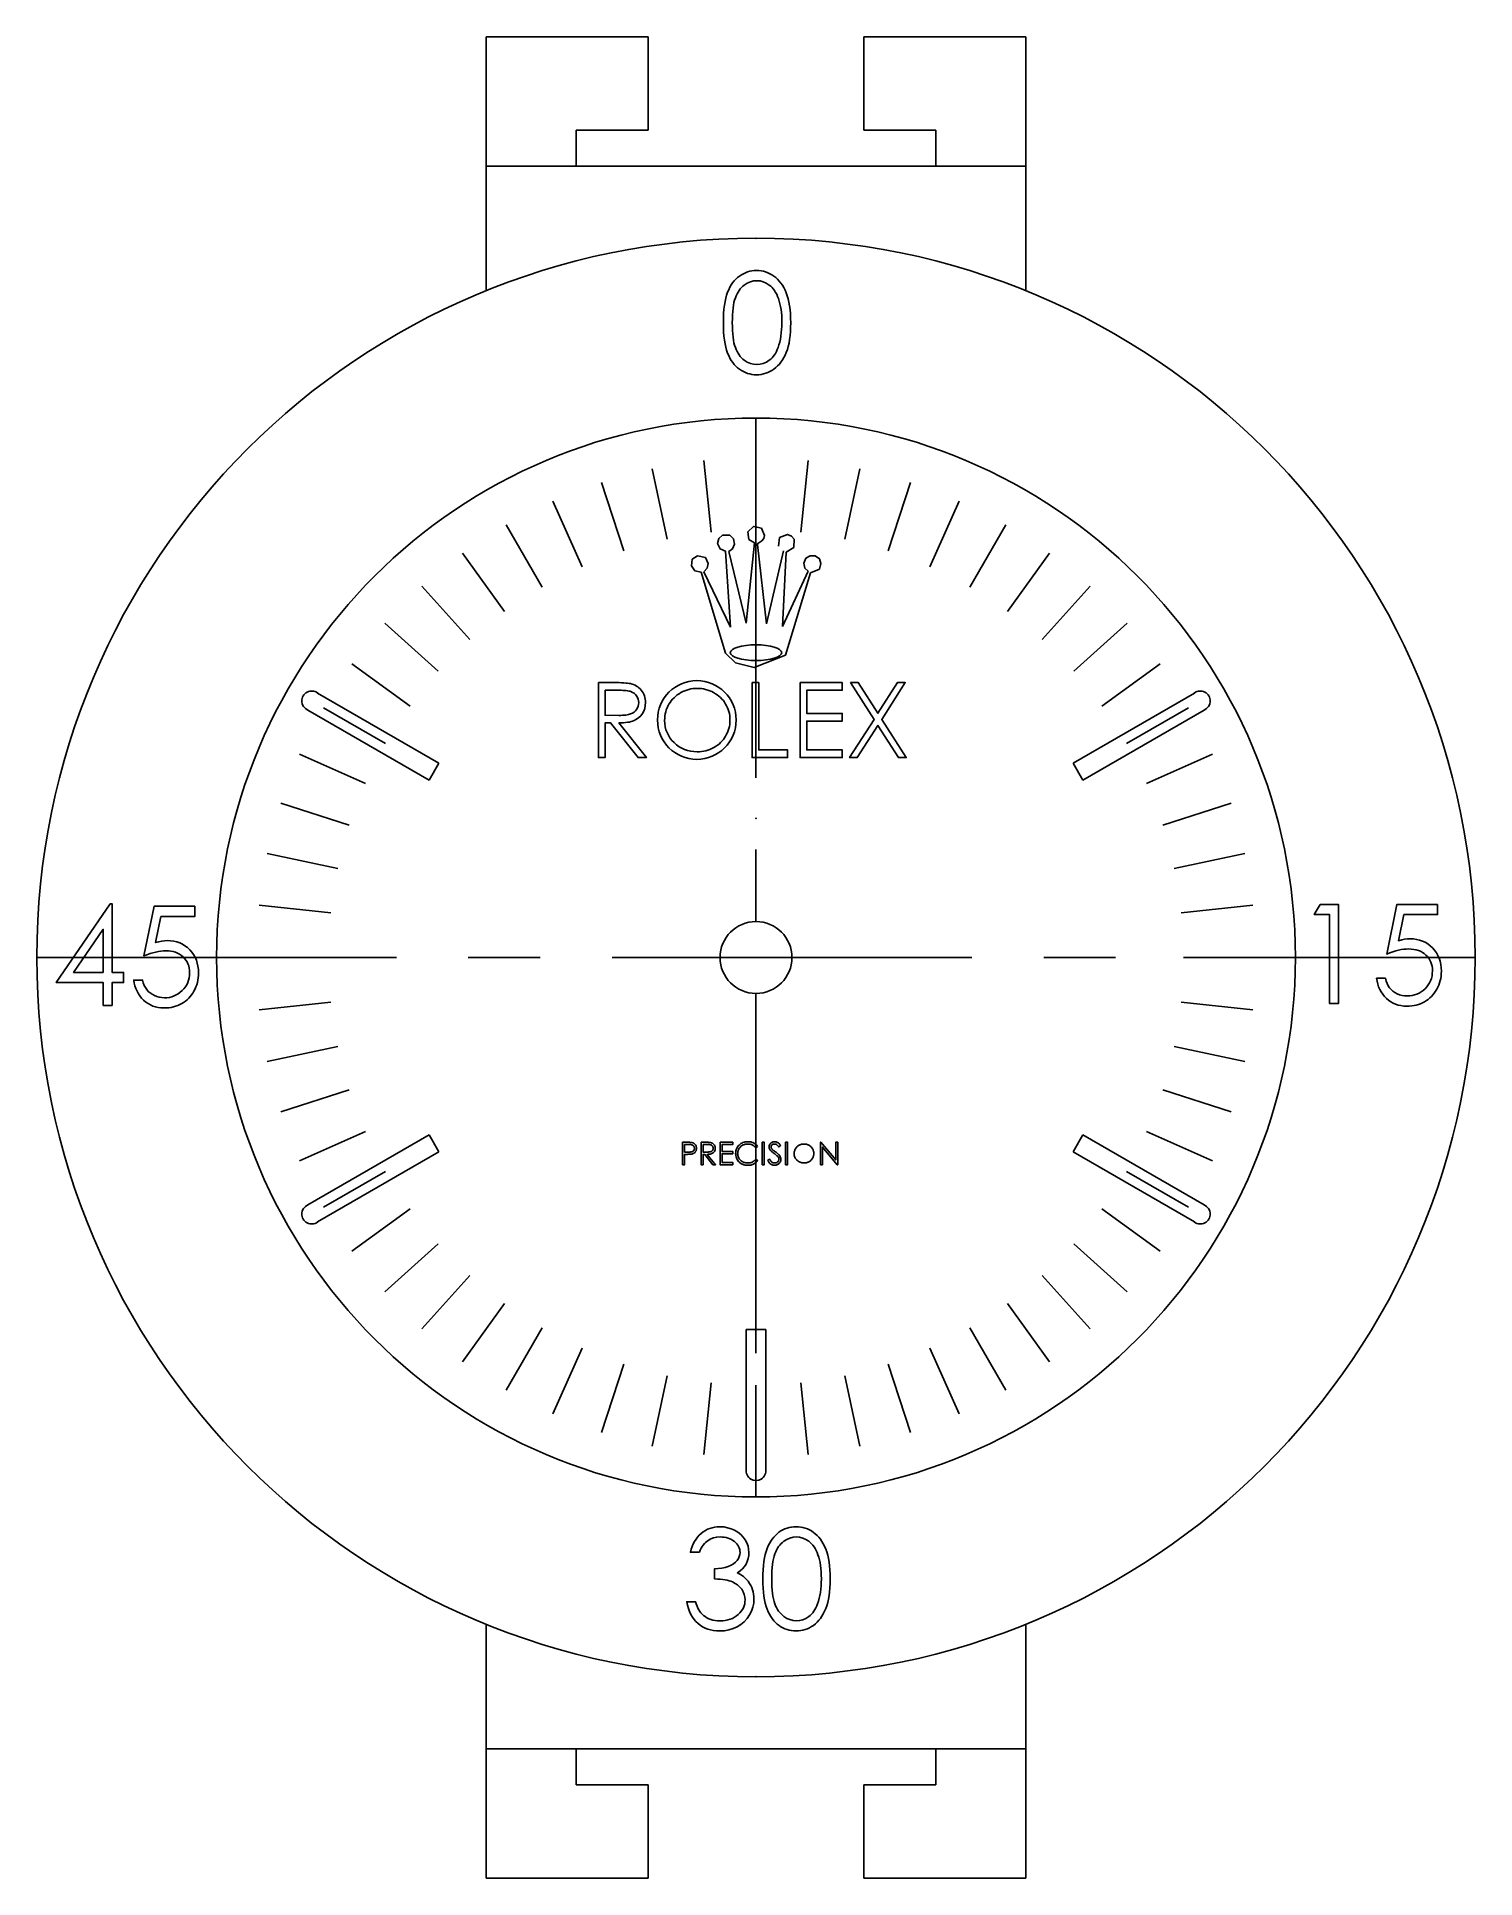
# Model space of a CAD drawing. Header units: inches. Extents: x -1 to 1, y -1.28 to 1.28.
import ezdxf

# ---------------------------------------------------------------- set-up
doc = ezdxf.new("R2010")
doc.units = ezdxf.units.IN
doc.header["$MEASUREMENT"] = 0
doc.header["$PDSIZE"] = -1
doc.linetypes.add('CENTERX2', pattern=[0.8, 0.5, -0.1, 0.1, -0.1])

msp = doc.modelspace()

# ---------------------------------------------------------------- linework, layer by layer
at = {"color": 7, "linetype": 'Continuous'}
for p, q in [((-0.375, 1.28), (-0.15, 1.28)), ((-0.375, 1.28), (-0.375, 0.927)), ((-0.15, 1.15), (-0.15, 1.28)), ((0.375, 1.28), (0.15, 1.28)), ((0.15, 1.28), (0.15, 1.15)), ((0.375, 1.28), (0.375, 0.927)), ((-0.25, 1.1), (-0.25, 1.15)), ((-0.25, 1.15), (-0.15, 1.15)), ((0.25, 1.15), (0.15, 1.15)), ((0.25, 1.1), (0.25, 1.15)), ((-0.25, 1.1), (-0.375, 1.1)), ((-0.25, 1.1), (-0.15, 1.1)), ((-0.15, 1.1), (0.15, 1.1)), ((0.25, 1.1), (0.15, 1.1)), ((0.25, 1.1), (0.375, 1.1)), ((0, 0.6946), (0, 0.5946)), ((-0.1444, 0.6795), (-0.1236, 0.5816)), ((-0.0726, 0.6908), (-0.0622, 0.5914)), ((0.0726, 0.6908), (0.0622, 0.5914)), ((0.1444, 0.6795), (0.1236, 0.5816)), ((-0.2147, 0.6606), (-0.1838, 0.5655)), ((0.2147, 0.6606), (0.1838, 0.5655)), ((-0.2825, 0.6346), (-0.2419, 0.5432)), ((0.2825, 0.6346), (0.2419, 0.5432)), ((-0.3473, 0.6016), (-0.2973, 0.515)), ((-0.01, 0.5811), (-0.0112, 0.5916)), ((0.3473, 0.6016), (0.2973, 0.515)), ((-0.0356, 0.4594), (-0.0422, 0.5648)), ((-0.0379, 0.5645), (-0.0135, 0.4648)), ((-0.0135, 0.4648), (-0.0023, 0.5765)), ((-0.0023, 0.5765), (-0.01, 0.5811)), ((0.002, 0.5741), (0.0144, 0.464)), ((0.0144, 0.464), (0.0381, 0.5656)), ((0.0419, 0.5637), (0.0369, 0.4601)), ((0.0524, 0.5699), (0.0419, 0.5637)), ((-0.4083, 0.562), (-0.3495, 0.4811)), ((0.0881, 0.54), (0.0757, 0.5346)), ((0.4083, 0.562), (0.3495, 0.4811)), ((-0.4648, 0.5162), (-0.3979, 0.4419)), ((-0.0422, 0.4233), (-0.0763, 0.5358)), ((-0.0724, 0.5361), (-0.0356, 0.4594)), ((0.0369, 0.4601), (0.0726, 0.5373)), ((0.0757, 0.5346), (0.0412, 0.4202)), ((0.4648, 0.5162), (0.3979, 0.4419)), ((-0.5162, 0.4648), (-0.4419, 0.3979)), ((0.5162, 0.4648), (0.4419, 0.3979)), ((-0.562, 0.4083), (-0.4811, 0.3495)), ((0.562, 0.4083), (0.4811, 0.3495)), ((-0.6095, 0.3677), (-0.4409, 0.2704)), ((0.6095, 0.3677), (0.4409, 0.2704)), ((-0.6232, 0.344), (-0.4546, 0.2466)), ((-0.6016, 0.3473), (-0.515, 0.2973)), ((0.6232, 0.344), (0.4546, 0.2466)), ((0.6016, 0.3473), (0.515, 0.2973)), ((-0.6346, 0.2825), (-0.5432, 0.2419)), ((0.6346, 0.2825), (0.5432, 0.2419)), ((-0.4546, 0.2466), (-0.4409, 0.2704)), ((0.4409, 0.2704), (0.4546, 0.2466)), ((-0.6606, 0.2147), (-0.5655, 0.1838)), ((0.6606, 0.2147), (0.5655, 0.1838)), ((-0.6795, 0.1444), (-0.5816, 0.1236)), ((0.6795, 0.1444), (0.5816, 0.1236)), ((-0.6908, 0.0726), (-0.5914, 0.0622)), ((0.6908, 0.0726), (0.5914, 0.0622)), ((-0.6946, 0), (-0.5946, 0)), ((0.6946, 0), (0.5946, 0)), ((-0.6908, -0.0726), (-0.5914, -0.0622)), ((0.6908, -0.0726), (0.5914, -0.0622)), ((-0.6795, -0.1444), (-0.5816, -0.1236)), ((0.6795, -0.1444), (0.5816, -0.1236)), ((-0.6606, -0.2147), (-0.5655, -0.1838)), ((0.6606, -0.2147), (0.5655, -0.1838)), ((-0.6346, -0.2825), (-0.5432, -0.2419)), ((-0.6232, -0.344), (-0.4546, -0.2466)), ((-0.4409, -0.2704), (-0.4546, -0.2466)), ((0.4546, -0.2466), (0.4409, -0.2704)), ((0.6232, -0.344), (0.4546, -0.2466)), ((0.6346, -0.2825), (0.5432, -0.2419)), ((-0.6095, -0.3677), (-0.4409, -0.2704)), ((0.0665, -0.2561), (0.0665, -0.2561)), ((0.6095, -0.3677), (0.4409, -0.2704)), ((-0.6016, -0.3473), (-0.515, -0.2973)), ((0.6016, -0.3473), (0.515, -0.2973)), ((-0.562, -0.4083), (-0.4811, -0.3495)), ((0.562, -0.4083), (0.4811, -0.3495)), ((-0.5162, -0.4648), (-0.4419, -0.3979)), ((0.5162, -0.4648), (0.4419, -0.3979)), ((-0.4648, -0.5162), (-0.3979, -0.4419)), ((0.4648, -0.5162), (0.3979, -0.4419)), ((-0.4083, -0.562), (-0.3495, -0.4811)), ((0.4083, -0.562), (0.3495, -0.4811)), ((-0.3473, -0.6016), (-0.2973, -0.515)), ((0.0137, -0.517), (-0.0137, -0.517)), ((-0.0137, -0.7117), (-0.0137, -0.517)), ((0.0137, -0.7117), (0.0137, -0.517)), ((0.3473, -0.6016), (0.2973, -0.515)), ((-0.2825, -0.6346), (-0.2419, -0.5432)), ((0.2825, -0.6346), (0.2419, -0.5432)), ((-0.2147, -0.6606), (-0.1838, -0.5655)), ((-0.1444, -0.6795), (-0.1236, -0.5816)), ((0.1444, -0.6795), (0.1236, -0.5816)), ((0.2147, -0.6606), (0.1838, -0.5655)), ((-0.0726, -0.6908), (-0.0622, -0.5914)), ((0, -0.6946), (0, -0.5946)), ((0.0726, -0.6908), (0.0622, -0.5914)), ((-0.375, -1.28), (-0.375, -0.927)), ((0.375, -1.28), (0.375, -0.927)), ((-0.25, -1.1), (-0.375, -1.1)), ((-0.25, -1.1), (-0.15, -1.1)), ((-0.25, -1.1), (-0.25, -1.15)), ((-0.15, -1.1), (0.15, -1.1)), ((0.25, -1.1), (0.15, -1.1)), ((0.25, -1.1), (0.375, -1.1)), ((0.25, -1.1), (0.25, -1.15)), ((-0.25, -1.15), (-0.15, -1.15)), ((-0.15, -1.15), (-0.15, -1.28)), ((0.25, -1.15), (0.15, -1.15)), ((0.15, -1.28), (0.15, -1.15)), ((-0.375, -1.28), (-0.15, -1.28)), ((0.375, -1.28), (0.15, -1.28))]:
    msp.add_line(p, q, dxfattribs=at)
at = {"color": 7, "linetype": 'CENTERX2'}
for p, q in [((0, 0.75), (0, -0.75)), ((-1, 0), (1, 0))]:
    msp.add_line(p, q, dxfattribs=at)
at = {"color": 7, "linetype": 'Continuous', "flags": 128}
for points in [[(-0.0453, 0.8826), (-0.0452, 0.8892), (-0.045, 0.8955), (-0.0445, 0.9013), (-0.0439, 0.9068), (-0.0431, 0.9119), (-0.042, 0.9166), (-0.0409, 0.9209), (-0.0395, 0.9248), (-0.038, 0.9284), (-0.0363, 0.9318), (-0.0345, 0.935), (-0.0325, 0.9379), (-0.0303, 0.9406), (-0.0281, 0.9431), (-0.0256, 0.9453), (-0.0231, 0.9474), (-0.0203, 0.9492), (-0.0176, 0.9507), (-0.0147, 0.9521), (-0.0118, 0.9531), (-0.0088, 0.954), (-0.0057, 0.9546), (-0.0025, 0.955), (0.0007, 0.9551), (0.0007, 0.9551), (0.004, 0.955), (0.0073, 0.9546), (0.0104, 0.954), (0.0134, 0.9531), (0.0164, 0.9521), (0.0193, 0.9507), (0.0222, 0.9492), (0.0249, 0.9473), (0.0275, 0.9453), (0.03, 0.943), (0.0324, 0.9404), (0.0346, 0.9377), (0.0367, 0.9347), (0.0386, 0.9314), (0.0404, 0.9279), (0.042, 0.9241), (0.0435, 0.9201), (0.0448, 0.9157), (0.0458, 0.9111), (0.0467, 0.906), (0.0474, 0.9007), (0.0479, 0.895), (0.0482, 0.8889), (0.0483, 0.8826), (0.0483, 0.8826), (0.0482, 0.8763), (0.0479, 0.8703), (0.0474, 0.8646), (0.0468, 0.8593), (0.0459, 0.8543), (0.0448, 0.8496), (0.0436, 0.8452), (0.0421, 0.8412), (0.0405, 0.8375), (0.0387, 0.834), (0.0368, 0.8308), (0.0347, 0.8277), (0.0325, 0.825), (0.0301, 0.8224), (0.0276, 0.8201), (0.025, 0.818), (0.0222, 0.8162), (0.0194, 0.8146), (0.0164, 0.8133), (0.0135, 0.8122), (0.0104, 0.8113), (0.0073, 0.8107), (0.004, 0.8103), (0.0007, 0.8102), (0.0007, 0.8102), (-0.0025, 0.8103), (-0.0057, 0.8107), (-0.0088, 0.8113), (-0.0117, 0.8121), (-0.0147, 0.8132), (-0.0175, 0.8145), (-0.0203, 0.816), (-0.0229, 0.8178), (-0.0255, 0.8198), (-0.0279, 0.8221), (-0.0302, 0.8245), (-0.0323, 0.8273), (-0.0343, 0.8302), (-0.0362, 0.8334), (-0.0379, 0.8368), (-0.0394, 0.8404), (-0.0408, 0.8444), (-0.042, 0.8487), (-0.043, 0.8534), (-0.0438, 0.8585), (-0.0445, 0.864), (-0.045, 0.8698), (-0.0452, 0.876), (-0.0453, 0.8826)], [(-0.033, 0.8826), (-0.0329, 0.8771), (-0.0327, 0.8719), (-0.0324, 0.8671), (-0.0319, 0.8626), (-0.0313, 0.8585), (-0.0306, 0.8547), (-0.0297, 0.8512), (-0.0287, 0.8481), (-0.0276, 0.8453), (-0.0264, 0.8426), (-0.025, 0.8401), (-0.0235, 0.8378), (-0.0219, 0.8357), (-0.0202, 0.8338), (-0.0183, 0.832), (-0.0163, 0.8304), (-0.0121, 0.8277), (-0.0078, 0.8259), (-0.0034, 0.8247), (0.0012, 0.8243), (0.0012, 0.8243), (0.0057, 0.8247), (0.0101, 0.8258), (0.0144, 0.8277), (0.0185, 0.8303), (0.0205, 0.8318), (0.0223, 0.8336), (0.024, 0.8355), (0.0256, 0.8377), (0.027, 0.8399), (0.0284, 0.8425), (0.0296, 0.8451), (0.0307, 0.848), (0.0307, 0.848), (0.0319, 0.8517), (0.033, 0.8556), (0.0339, 0.8596), (0.0346, 0.8638), (0.0352, 0.8683), (0.0356, 0.8729), (0.0359, 0.8777), (0.0359, 0.8826), (0.0359, 0.8826), (0.0359, 0.8876), (0.0357, 0.8924), (0.0353, 0.8969), (0.0348, 0.9011), (0.0341, 0.9052), (0.0333, 0.909), (0.0324, 0.9126), (0.0313, 0.916), (0.0301, 0.9191), (0.0288, 0.922), (0.0273, 0.9247), (0.0258, 0.9272), (0.0241, 0.9295), (0.0223, 0.9315), (0.0205, 0.9333), (0.0185, 0.9349), (0.0143, 0.9376), (0.01, 0.9395), (0.0057, 0.9406), (0.0012, 0.9409), (0.0012, 0.9409), (-0.0034, 0.9406), (-0.0078, 0.9395), (-0.0121, 0.9376), (-0.0163, 0.9349), (-0.0183, 0.9334), (-0.0201, 0.9316), (-0.0219, 0.9296), (-0.0235, 0.9275), (-0.025, 0.9252), (-0.0263, 0.9227), (-0.0276, 0.9201), (-0.0287, 0.9172), (-0.0297, 0.9141), (-0.0306, 0.9107), (-0.0313, 0.9069), (-0.0319, 0.9027), (-0.0324, 0.8982), (-0.0327, 0.8934), (-0.0329, 0.8882), (-0.033, 0.8826)], [(-0.0112, 0.5916), (-0.0037, 0.599), (-0.0028, 0.5993), (0.0075, 0.5971), (0.012, 0.5867), (0.0111, 0.5825), (0.0081, 0.5794), (0.0024, 0.5758), (0.002, 0.5741)], [(-0.0422, 0.5648), (-0.05, 0.5683), (-0.0534, 0.5757), (-0.0517, 0.5827), (-0.0464, 0.5871), (-0.0364, 0.5871), (-0.0311, 0.5819), (-0.0299, 0.5746), (-0.0328, 0.5682), (-0.0379, 0.5645)], [(0.0311, 0.5718), (0.0327, 0.5839), (0.0436, 0.5881), (0.0495, 0.5859), (0.0529, 0.5814), (0.0524, 0.5699)], [(-0.0763, 0.5358), (-0.0851, 0.5376), (-0.0898, 0.5444), (-0.0886, 0.5536), (-0.0815, 0.5585), (-0.0703, 0.5562), (-0.0665, 0.5477), (-0.0678, 0.5413), (-0.0724, 0.5361)], [(0.0726, 0.5373), (0.0681, 0.5414), (0.0666, 0.5483), (0.0693, 0.5551), (0.0753, 0.5586), (0.0824, 0.5584), (0.0881, 0.5543), (0.0901, 0.5476), (0.0881, 0.54)], [(0.0412, 0.4202), (-0.0026, 0.4032), (-0.0283, 0.4098), (-0.0422, 0.4233)], [(-0.2192, 0.3822), (-0.1983, 0.3822), (-0.1983, 0.3822), (-0.1941, 0.3822), (-0.1903, 0.3821), (-0.1868, 0.382), (-0.1837, 0.3818), (-0.1809, 0.3816), (-0.1785, 0.3814), (-0.1764, 0.3811), (-0.1747, 0.3808), (-0.1747, 0.3808), (-0.1724, 0.3801), (-0.1703, 0.3794), (-0.1682, 0.3785), (-0.1663, 0.3774), (-0.1644, 0.3762), (-0.1627, 0.3748), (-0.1611, 0.3733), (-0.1596, 0.3716), (-0.1582, 0.3698), (-0.157, 0.3679), (-0.156, 0.3659), (-0.1552, 0.3637), (-0.1545, 0.3615), (-0.1541, 0.3592), (-0.1538, 0.3568), (-0.1537, 0.3543), (-0.1537, 0.3543), (-0.154, 0.3502), (-0.1547, 0.3463), (-0.156, 0.3427), (-0.1578, 0.3393), (-0.1601, 0.3362), (-0.1628, 0.3336), (-0.166, 0.3313), (-0.1696, 0.3295), (-0.1716, 0.3287), (-0.1738, 0.328), (-0.1761, 0.3274), (-0.1787, 0.327), (-0.1814, 0.3266), (-0.1843, 0.3263), (-0.1874, 0.3261), (-0.1907, 0.3261), (-0.1907, 0.3261), (-0.1524, 0.278), (-0.1524, 0.278), (-0.164, 0.278), (-0.164, 0.278), (-0.2022, 0.3261), (-0.2022, 0.3261), (-0.2098, 0.3261), (-0.2098, 0.3261), (-0.2098, 0.278), (-0.2098, 0.278), (-0.2192, 0.278), (-0.2192, 0.278), (-0.2192, 0.3822)], [(-0.2098, 0.3715), (-0.2098, 0.3368), (-0.2098, 0.3368), (-0.1907, 0.3366), (-0.1907, 0.3366), (-0.1881, 0.3366), (-0.1856, 0.3367), (-0.1833, 0.3369), (-0.1811, 0.3371), (-0.1791, 0.3374), (-0.1774, 0.3377), (-0.1758, 0.3381), (-0.1743, 0.3386), (-0.1718, 0.3397), (-0.1696, 0.3411), (-0.1677, 0.3428), (-0.1661, 0.3448), (-0.1647, 0.347), (-0.1638, 0.3493), (-0.1633, 0.3518), (-0.1631, 0.3543), (-0.1631, 0.3543), (-0.1633, 0.3568), (-0.1638, 0.3592), (-0.1648, 0.3615), (-0.1661, 0.3637), (-0.1677, 0.3656), (-0.1696, 0.3673), (-0.1717, 0.3686), (-0.174, 0.3697), (-0.1753, 0.3701), (-0.1769, 0.3705), (-0.1786, 0.3708), (-0.1805, 0.371), (-0.1827, 0.3712), (-0.185, 0.3714), (-0.1876, 0.3715), (-0.1903, 0.3715), (-0.1903, 0.3715), (-0.2098, 0.3715)], [(-0.0818, 0.3742), (-0.0848, 0.3741), (-0.0877, 0.3738), (-0.0906, 0.3733), (-0.0934, 0.3727), (-0.0962, 0.3718), (-0.099, 0.3708), (-0.1017, 0.3696), (-0.1044, 0.3682), (-0.107, 0.3666), (-0.1094, 0.365), (-0.1117, 0.3631), (-0.1139, 0.3612), (-0.1159, 0.3591), (-0.1178, 0.3569), (-0.1195, 0.3546), (-0.121, 0.3521), (-0.1224, 0.3496), (-0.1237, 0.347), (-0.1247, 0.3443), (-0.1255, 0.3415), (-0.1262, 0.3386), (-0.1266, 0.3357), (-0.1269, 0.3327), (-0.127, 0.3297), (-0.127, 0.3297), (-0.1268, 0.3252), (-0.1262, 0.3208), (-0.1252, 0.3167), (-0.1237, 0.3128), (-0.1218, 0.309), (-0.1196, 0.3053), (-0.1169, 0.3019), (-0.1138, 0.2987), (-0.1104, 0.2957), (-0.1068, 0.2931), (-0.1031, 0.291), (-0.0992, 0.2892), (-0.0951, 0.2878), (-0.0908, 0.2868), (-0.0864, 0.2862), (-0.0818, 0.286), (-0.0818, 0.286), (-0.0787, 0.2861), (-0.0757, 0.2864), (-0.0727, 0.2868), (-0.0698, 0.2875), (-0.0669, 0.2883), (-0.0641, 0.2893), (-0.0614, 0.2905), (-0.0587, 0.2918), (-0.0561, 0.2933), (-0.0537, 0.295), (-0.0514, 0.2968), (-0.0493, 0.2987), (-0.0473, 0.3008), (-0.0454, 0.3029), (-0.0437, 0.3053), (-0.0422, 0.3077), (-0.0408, 0.3103), (-0.0395, 0.3129), (-0.0385, 0.3156), (-0.0377, 0.3184), (-0.037, 0.3212), (-0.0366, 0.3241), (-0.0363, 0.3271), (-0.0362, 0.3302), (-0.0362, 0.3302), (-0.0363, 0.3332), (-0.0366, 0.3361), (-0.037, 0.339), (-0.0377, 0.3418), (-0.0385, 0.3446), (-0.0395, 0.3472), (-0.0408, 0.3498), (-0.0422, 0.3523), (-0.0437, 0.3548), (-0.0454, 0.3571), (-0.0473, 0.3592), (-0.0493, 0.3613), (-0.0515, 0.3632), (-0.0538, 0.365), (-0.0563, 0.3666), (-0.0589, 0.3682), (-0.0616, 0.3696), (-0.0644, 0.3708), (-0.0672, 0.3718), (-0.07, 0.3727), (-0.0729, 0.3733), (-0.0759, 0.3738), (-0.0788, 0.3741), (-0.0818, 0.3742)], [(-0.0055, 0.3822), (0.0039, 0.3822), (0.0039, 0.3822), (0.0039, 0.2887), (0.0039, 0.2887), (0.0439, 0.2887), (0.0439, 0.2887), (0.0439, 0.278), (0.0439, 0.278), (-0.0055, 0.278), (-0.0055, 0.278), (-0.0055, 0.3822)], [(0.0613, 0.3822), (0.12, 0.3822), (0.12, 0.3822), (0.12, 0.3715), (0.12, 0.3715), (0.0706, 0.3715), (0.0706, 0.3715), (0.0706, 0.3394), (0.0706, 0.3394), (0.12, 0.3394), (0.12, 0.3394), (0.12, 0.3288), (0.12, 0.3288), (0.0706, 0.3288), (0.0706, 0.3288), (0.0706, 0.2887), (0.0706, 0.2887), (0.12, 0.2887), (0.12, 0.2887), (0.12, 0.278), (0.12, 0.278), (0.0613, 0.278), (0.0613, 0.278), (0.0613, 0.3822)], [(0.1314, 0.3822), (0.1422, 0.3822), (0.1422, 0.3822), (0.1695, 0.3396), (0.1695, 0.3396), (0.1967, 0.3822), (0.1967, 0.3822), (0.2075, 0.3822), (0.2075, 0.3822), (0.1749, 0.3311), (0.1749, 0.3311), (0.2089, 0.278), (0.2089, 0.278), (0.1981, 0.278), (0.1981, 0.278), (0.1695, 0.3227), (0.1695, 0.3227), (0.1408, 0.278), (0.1408, 0.278), (0.1301, 0.278), (0.1301, 0.278), (0.1641, 0.3311), (0.1641, 0.3311), (0.1314, 0.3822)], [(-0.8978, 0.0747), (-0.8953, 0.0747), (-0.8953, 0.0747), (-0.8953, -0.0207), (-0.8953, -0.0207), (-0.8794, -0.0207), (-0.8794, -0.0207), (-0.8794, -0.0348), (-0.8794, -0.0348), (-0.8953, -0.0348), (-0.8953, -0.0348), (-0.8953, -0.0666), (-0.8953, -0.0666), (-0.9077, -0.0666), (-0.9077, -0.0666), (-0.9077, -0.0348), (-0.9077, -0.0348), (-0.973, -0.0348), (-0.973, -0.0348), (-0.8978, 0.0747)], [(-0.7805, 0.0712), (-0.7805, 0.057), (-0.7805, 0.057), (-0.8274, 0.057), (-0.8274, 0.057), (-0.8348, 0.0208), (-0.8348, 0.0208), (-0.8304, 0.022), (-0.8262, 0.0228), (-0.8223, 0.0233), (-0.8185, 0.0235), (-0.8185, 0.0235), (-0.8139, 0.0233), (-0.8095, 0.0227), (-0.8053, 0.0217), (-0.8013, 0.0203), (-0.7975, 0.0185), (-0.794, 0.0163), (-0.7906, 0.0138), (-0.7874, 0.0108), (-0.7846, 0.0075), (-0.7821, 0.004), (-0.78, 0.0003), (-0.7782, -0.0036), (-0.7769, -0.0078), (-0.776, -0.0122), (-0.7754, -0.0168), (-0.7752, -0.0216), (-0.7752, -0.0216), (-0.7753, -0.025), (-0.7756, -0.0283), (-0.7761, -0.0315), (-0.7768, -0.0347), (-0.7776, -0.0378), (-0.7787, -0.0408), (-0.78, -0.0437), (-0.7815, -0.0466), (-0.7831, -0.0494), (-0.7849, -0.052), (-0.7868, -0.0544), (-0.7888, -0.0567), (-0.7911, -0.0588), (-0.7934, -0.0607), (-0.7959, -0.0625), (-0.7985, -0.0641), (-0.8012, -0.0655), (-0.8041, -0.0667), (-0.807, -0.0678), (-0.81, -0.0686), (-0.8132, -0.0693), (-0.8164, -0.0698), (-0.8198, -0.0701), (-0.8232, -0.0702), (-0.8232, -0.0702), (-0.8274, -0.07), (-0.8313, -0.0695), (-0.8351, -0.0686), (-0.8387, -0.0675), (-0.8421, -0.0659), (-0.8454, -0.0641), (-0.8486, -0.0619), (-0.8515, -0.0593), (-0.8543, -0.0565), (-0.8567, -0.0535), (-0.8588, -0.0503), (-0.8607, -0.0469), (-0.8623, -0.0433), (-0.8636, -0.0395), (-0.8646, -0.0355), (-0.8653, -0.0313), (-0.8653, -0.0313), (-0.8529, -0.0313), (-0.8529, -0.0313), (-0.8519, -0.0352), (-0.8506, -0.0387), (-0.8491, -0.0419), (-0.8472, -0.0446), (-0.845, -0.0471), (-0.8425, -0.0492), (-0.8397, -0.0512), (-0.8365, -0.0529), (-0.8331, -0.0543), (-0.8297, -0.0552), (-0.8261, -0.0558), (-0.8225, -0.056), (-0.8225, -0.056), (-0.819, -0.0559), (-0.8156, -0.0554), (-0.8123, -0.0546), (-0.8092, -0.0535), (-0.8062, -0.0521), (-0.8033, -0.0504), (-0.8005, -0.0484), (-0.7978, -0.046), (-0.7954, -0.0435), (-0.7933, -0.0407), (-0.7916, -0.0378), (-0.7901, -0.0348), (-0.789, -0.0316), (-0.7882, -0.0283), (-0.7877, -0.0248), (-0.7875, -0.0211), (-0.7875, -0.0211), (-0.7877, -0.0178), (-0.7881, -0.0146), (-0.7888, -0.0116), (-0.7898, -0.0088), (-0.7911, -0.0061), (-0.7926, -0.0036), (-0.7945, -0.0013), (-0.7966, 0.0009), (-0.7989, 0.0029), (-0.8015, 0.0046), (-0.8042, 0.006), (-0.8072, 0.0072), (-0.8103, 0.0082), (-0.8136, 0.0088), (-0.8171, 0.0092), (-0.8208, 0.0093), (-0.8208, 0.0093), (-0.824, 0.0092), (-0.8274, 0.0089), (-0.8309, 0.0083), (-0.8346, 0.0076), (-0.8385, 0.0066), (-0.8426, 0.0054), (-0.8468, 0.0039), (-0.8511, 0.0023), (-0.8511, 0.0023), (-0.837, 0.0712), (-0.837, 0.0712), (-0.7805, 0.0712)], [(0.7844, 0.0737), (0.8099, 0.0737), (0.8099, 0.0737), (0.8099, -0.0641), (0.8099, -0.0641), (0.7975, -0.0641), (0.7975, -0.0641), (0.7975, 0.0596), (0.7975, 0.0596), (0.7763, 0.0596), (0.7763, 0.0596), (0.7844, 0.0737)], [(0.9477, 0.0737), (0.9477, 0.0596), (0.9477, 0.0596), (0.9008, 0.0596), (0.9008, 0.0596), (0.8934, 0.0233), (0.8934, 0.0233), (0.8978, 0.0245), (0.9019, 0.0253), (0.9059, 0.0258), (0.9096, 0.026), (0.9096, 0.026), (0.9142, 0.0258), (0.9186, 0.0252), (0.9228, 0.0242), (0.9268, 0.0228), (0.9306, 0.0211), (0.9342, 0.0189), (0.9375, 0.0163), (0.9407, 0.0133), (0.9436, 0.01), (0.9461, 0.0066), (0.9482, 0.0028), (0.9499, -0.0011), (0.9513, -0.0052), (0.9522, -0.0096), (0.9528, -0.0142), (0.953, -0.0191), (0.953, -0.0191), (0.9529, -0.0224), (0.9526, -0.0258), (0.9521, -0.029), (0.9514, -0.0322), (0.9505, -0.0353), (0.9494, -0.0383), (0.9481, -0.0412), (0.9467, -0.0441), (0.945, -0.0469), (0.9432, -0.0495), (0.9413, -0.0519), (0.9393, -0.0542), (0.9371, -0.0563), (0.9347, -0.0582), (0.9323, -0.06), (0.9297, -0.0616), (0.9269, -0.063), (0.9241, -0.0642), (0.9212, -0.0653), (0.9181, -0.0661), (0.915, -0.0668), (0.9117, -0.0672), (0.9084, -0.0675), (0.9049, -0.0676), (0.9049, -0.0676), (0.9008, -0.0675), (0.8968, -0.0669), (0.8931, -0.0661), (0.8894, -0.0649), (0.886, -0.0634), (0.8827, -0.0615), (0.8796, -0.0594), (0.8766, -0.0568), (0.8739, -0.054), (0.8714, -0.051), (0.8693, -0.0478), (0.8674, -0.0444), (0.8658, -0.0408), (0.8646, -0.037), (0.8636, -0.033), (0.8629, -0.0288), (0.8629, -0.0288), (0.8752, -0.0288), (0.8752, -0.0288), (0.8762, -0.0327), (0.8775, -0.0362), (0.8791, -0.0393), (0.8809, -0.0421), (0.8831, -0.0445), (0.8856, -0.0467), (0.8885, -0.0487), (0.8916, -0.0504), (0.895, -0.0517), (0.8985, -0.0527), (0.902, -0.0533), (0.9056, -0.0535), (0.9056, -0.0535), (0.9092, -0.0533), (0.9126, -0.0529), (0.9158, -0.0521), (0.919, -0.051), (0.922, -0.0496), (0.9249, -0.0479), (0.9276, -0.0459), (0.9303, -0.0435), (0.9327, -0.0409), (0.9348, -0.0382), (0.9366, -0.0353), (0.938, -0.0323), (0.9392, -0.0291), (0.94, -0.0257), (0.9404, -0.0222), (0.9406, -0.0186), (0.9406, -0.0186), (0.9405, -0.0152), (0.94, -0.0121), (0.9393, -0.0091), (0.9383, -0.0063), (0.9371, -0.0036), (0.9355, -0.0011), (0.9337, 0.0012), (0.9315, 0.0034), (0.9292, 0.0054), (0.9266, 0.0071), (0.9239, 0.0086), (0.921, 0.0098), (0.9179, 0.0107), (0.9145, 0.0113), (0.9111, 0.0117), (0.9074, 0.0119), (0.9074, 0.0119), (0.9042, 0.0118), (0.9008, 0.0114), (0.8972, 0.0109), (0.8935, 0.0101), (0.8896, 0.0091), (0.8856, 0.0079), (0.8814, 0.0065), (0.877, 0.0048), (0.877, 0.0048), (0.8911, 0.0737), (0.8911, 0.0737), (0.9477, 0.0737)], [(-0.9077, -0.0207), (-0.9077, 0.0392), (-0.9077, 0.0392), (-0.9488, -0.0207), (-0.9488, -0.0207), (-0.9077, -0.0207)], [(-0.102, -0.2569), (-0.0958, -0.2569), (-0.0958, -0.2569), (-0.0946, -0.2569), (-0.0934, -0.2569), (-0.0924, -0.2569), (-0.0914, -0.257), (-0.0906, -0.257), (-0.0899, -0.2571), (-0.0892, -0.2572), (-0.0887, -0.2573), (-0.0887, -0.2573), (-0.0881, -0.2575), (-0.0875, -0.2577), (-0.0869, -0.258), (-0.0863, -0.2583), (-0.0858, -0.2587), (-0.0853, -0.2591), (-0.0849, -0.2596), (-0.0844, -0.2601), (-0.084, -0.2606), (-0.0837, -0.2611), (-0.0834, -0.2617), (-0.0832, -0.2624), (-0.083, -0.263), (-0.0829, -0.2637), (-0.0828, -0.2645), (-0.0827, -0.2652), (-0.0827, -0.2652), (-0.0828, -0.266), (-0.0829, -0.2667), (-0.083, -0.2674), (-0.0832, -0.2681), (-0.0834, -0.2687), (-0.0837, -0.2693), (-0.084, -0.2699), (-0.0844, -0.2704), (-0.0848, -0.2709), (-0.0853, -0.2714), (-0.0858, -0.2718), (-0.0864, -0.2721), (-0.087, -0.2724), (-0.0876, -0.2727), (-0.0883, -0.273), (-0.089, -0.2732), (-0.089, -0.2732), (-0.0896, -0.2733), (-0.0903, -0.2734), (-0.0911, -0.2735), (-0.092, -0.2735), (-0.0931, -0.2736), (-0.0943, -0.2736), (-0.0955, -0.2737), (-0.0969, -0.2737), (-0.0969, -0.2737), (-0.0992, -0.2737), (-0.0992, -0.2737), (-0.0992, -0.2881), (-0.0992, -0.2881), (-0.102, -0.2881), (-0.102, -0.2881), (-0.102, -0.2569)], [(-0.0992, -0.2601), (-0.0992, -0.2705), (-0.0992, -0.2705), (-0.0937, -0.2705), (-0.0937, -0.2705), (-0.0929, -0.2705), (-0.0922, -0.2705), (-0.0915, -0.2705), (-0.0908, -0.2704), (-0.0903, -0.2703), (-0.0897, -0.2702), (-0.0893, -0.2701), (-0.0889, -0.27), (-0.0881, -0.2696), (-0.0875, -0.2692), (-0.0869, -0.2687), (-0.0864, -0.2681), (-0.086, -0.2675), (-0.0858, -0.2668), (-0.0856, -0.266), (-0.0856, -0.2652), (-0.0856, -0.2652), (-0.0856, -0.2645), (-0.0858, -0.2638), (-0.086, -0.2631), (-0.0864, -0.2624), (-0.0869, -0.2618), (-0.0874, -0.2613), (-0.0881, -0.2609), (-0.0888, -0.2606), (-0.0891, -0.2605), (-0.0896, -0.2604), (-0.0901, -0.2603), (-0.0906, -0.2602), (-0.0913, -0.2601), (-0.0919, -0.2601), (-0.0927, -0.2601), (-0.0935, -0.2601), (-0.0935, -0.2601), (-0.0992, -0.2601)], [(-0.0763, -0.2569), (-0.0701, -0.2569), (-0.0701, -0.2569), (-0.0688, -0.2569), (-0.0677, -0.2569), (-0.0666, -0.2569), (-0.0657, -0.257), (-0.0649, -0.257), (-0.0641, -0.2571), (-0.0635, -0.2572), (-0.063, -0.2573), (-0.063, -0.2573), (-0.0623, -0.2575), (-0.0617, -0.2577), (-0.061, -0.258), (-0.0605, -0.2583), (-0.0599, -0.2587), (-0.0594, -0.2591), (-0.0589, -0.2595), (-0.0585, -0.26), (-0.058, -0.2606), (-0.0577, -0.2611), (-0.0574, -0.2617), (-0.0571, -0.2624), (-0.0569, -0.263), (-0.0568, -0.2637), (-0.0567, -0.2645), (-0.0567, -0.2652), (-0.0567, -0.2652), (-0.0568, -0.2665), (-0.057, -0.2676), (-0.0574, -0.2687), (-0.0579, -0.2697), (-0.0586, -0.2706), (-0.0594, -0.2714), (-0.0604, -0.2721), (-0.0615, -0.2727), (-0.0621, -0.2729), (-0.0627, -0.2731), (-0.0634, -0.2733), (-0.0642, -0.2734), (-0.065, -0.2735), (-0.0659, -0.2736), (-0.0668, -0.2737), (-0.0678, -0.2737), (-0.0678, -0.2737), (-0.0563, -0.2881), (-0.0563, -0.2881), (-0.0598, -0.2881), (-0.0598, -0.2881), (-0.0713, -0.2737), (-0.0713, -0.2737), (-0.0735, -0.2737), (-0.0735, -0.2737), (-0.0735, -0.2881), (-0.0735, -0.2881), (-0.0763, -0.2881), (-0.0763, -0.2881), (-0.0763, -0.2569)], [(-0.0735, -0.2601), (-0.0735, -0.2705), (-0.0735, -0.2705), (-0.0678, -0.2705), (-0.0678, -0.2705), (-0.067, -0.2705), (-0.0663, -0.2705), (-0.0656, -0.2704), (-0.0649, -0.2704), (-0.0643, -0.2703), (-0.0638, -0.2702), (-0.0633, -0.2701), (-0.0629, -0.2699), (-0.0621, -0.2696), (-0.0615, -0.2692), (-0.0609, -0.2687), (-0.0604, -0.2681), (-0.06, -0.2674), (-0.0597, -0.2667), (-0.0596, -0.266), (-0.0595, -0.2652), (-0.0595, -0.2652), (-0.0596, -0.2645), (-0.0597, -0.2637), (-0.06, -0.2631), (-0.0604, -0.2624), (-0.0609, -0.2618), (-0.0615, -0.2613), (-0.0621, -0.2609), (-0.0628, -0.2606), (-0.0632, -0.2605), (-0.0636, -0.2604), (-0.0642, -0.2603), (-0.0647, -0.2602), (-0.0654, -0.2601), (-0.0661, -0.2601), (-0.0669, -0.2601), (-0.0677, -0.2601), (-0.0677, -0.2601), (-0.0735, -0.2601)], [(-0.0499, -0.2569), (-0.0323, -0.2569), (-0.0323, -0.2569), (-0.0323, -0.2601), (-0.0323, -0.2601), (-0.0471, -0.2601), (-0.0471, -0.2601), (-0.0471, -0.2697), (-0.0471, -0.2697), (-0.0323, -0.2697), (-0.0323, -0.2697), (-0.0323, -0.2729), (-0.0323, -0.2729), (-0.0471, -0.2729), (-0.0471, -0.2729), (-0.0471, -0.2849), (-0.0471, -0.2849), (-0.0323, -0.2849), (-0.0323, -0.2849), (-0.0323, -0.2881), (-0.0323, -0.2881), (-0.0499, -0.2881), (-0.0499, -0.2881), (-0.0499, -0.2569)], [(0.0022, -0.2626), (-0.0003, -0.2645), (-0.0003, -0.2645), (-0.0008, -0.2638), (-0.0014, -0.2633), (-0.0019, -0.2627), (-0.0025, -0.2622), (-0.0032, -0.2617), (-0.0038, -0.2613), (-0.0045, -0.2609), (-0.0052, -0.2606), (-0.0067, -0.26), (-0.0083, -0.2596), (-0.0099, -0.2593), (-0.0116, -0.2593), (-0.0116, -0.2593), (-0.0126, -0.2593), (-0.0135, -0.2594), (-0.0144, -0.2595), (-0.0153, -0.2597), (-0.0162, -0.26), (-0.017, -0.2603), (-0.0178, -0.2606), (-0.0187, -0.261), (-0.0194, -0.2615), (-0.0202, -0.262), (-0.0209, -0.2625), (-0.0215, -0.2631), (-0.0221, -0.2637), (-0.0227, -0.2644), (-0.0232, -0.2651), (-0.0237, -0.2658), (-0.0241, -0.2666), (-0.0245, -0.2673), (-0.0248, -0.2681), (-0.025, -0.269), (-0.0252, -0.2698), (-0.0253, -0.2707), (-0.0254, -0.2716), (-0.0255, -0.2725), (-0.0255, -0.2725), (-0.0254, -0.2739), (-0.0252, -0.2752), (-0.0249, -0.2765), (-0.0245, -0.2777), (-0.0239, -0.2788), (-0.0232, -0.2799), (-0.0224, -0.281), (-0.0215, -0.2819), (-0.0204, -0.2828), (-0.0194, -0.2836), (-0.0182, -0.2842), (-0.017, -0.2848), (-0.0157, -0.2852), (-0.0143, -0.2855), (-0.0129, -0.2856), (-0.0114, -0.2857), (-0.0114, -0.2857), (-0.0098, -0.2856), (-0.0082, -0.2854), (-0.0067, -0.285), (-0.0053, -0.2844), (-0.0039, -0.2837), (-0.0026, -0.2828), (-0.0014, -0.2817), (-0.0003, -0.2805), (-0.0003, -0.2805), (0.0022, -0.2824), (0.0022, -0.2824), (0.0016, -0.2831), (0.0009, -0.2838), (0.0003, -0.2845), (-0.0004, -0.2851), (-0.0012, -0.2857), (-0.002, -0.2863), (-0.0028, -0.2867), (-0.0036, -0.2872), (-0.0045, -0.2876), (-0.0054, -0.2879), (-0.0063, -0.2882), (-0.0073, -0.2885), (-0.0083, -0.2887), (-0.0093, -0.2888), (-0.0103, -0.2889), (-0.0114, -0.2889), (-0.0114, -0.2889), (-0.0124, -0.2889), (-0.0134, -0.2888), (-0.0144, -0.2887), (-0.0153, -0.2886), (-0.0162, -0.2884), (-0.017, -0.2881), (-0.0179, -0.2879), (-0.0187, -0.2875), (-0.0195, -0.2872), (-0.0203, -0.2868), (-0.021, -0.2863), (-0.0217, -0.2858), (-0.0224, -0.2853), (-0.0231, -0.2847), (-0.0237, -0.2841), (-0.0243, -0.2834), (-0.0243, -0.2834), (-0.0252, -0.2823), (-0.026, -0.281), (-0.0267, -0.2797), (-0.0273, -0.2783), (-0.0277, -0.2769), (-0.028, -0.2754), (-0.0282, -0.2739), (-0.0283, -0.2723), (-0.0283, -0.2723), (-0.0282, -0.2706), (-0.028, -0.269), (-0.0276, -0.2675), (-0.0271, -0.266), (-0.0264, -0.2646), (-0.0256, -0.2632), (-0.0246, -0.2619), (-0.0235, -0.2607), (-0.0222, -0.2596), (-0.0209, -0.2587), (-0.0195, -0.2579), (-0.0181, -0.2572), (-0.0165, -0.2567), (-0.0149, -0.2563), (-0.0132, -0.2561), (-0.0114, -0.2561), (-0.0114, -0.2561), (-0.0104, -0.2561), (-0.0093, -0.2562), (-0.0083, -0.2563), (-0.0073, -0.2565), (-0.0063, -0.2567), (-0.0054, -0.257), (-0.0045, -0.2574), (-0.0036, -0.2578), (-0.0027, -0.2582), (-0.0019, -0.2587), (-0.0011, -0.2593), (-0.0004, -0.2598), (0.0003, -0.2605), (0.001, -0.2611), (0.0016, -0.2618), (0.0022, -0.2626)], [(0.0086, -0.2569), (0.0114, -0.2569), (0.0114, -0.2569), (0.0114, -0.2881), (0.0114, -0.2881), (0.0086, -0.2881), (0.0086, -0.2881), (0.0086, -0.2569)], [(0.0162, -0.2821), (0.0189, -0.2805), (0.0189, -0.2805), (0.0196, -0.2817), (0.0204, -0.2828), (0.0212, -0.2837), (0.0221, -0.2844), (0.0229, -0.285), (0.0238, -0.2854), (0.0248, -0.2856), (0.0257, -0.2857), (0.0257, -0.2857), (0.0265, -0.2857), (0.0273, -0.2855), (0.0281, -0.2853), (0.0288, -0.285), (0.0295, -0.2846), (0.0301, -0.2841), (0.0306, -0.2836), (0.0311, -0.283), (0.0314, -0.2824), (0.0316, -0.2817), (0.0318, -0.2811), (0.0318, -0.2804), (0.0318, -0.2804), (0.0318, -0.2796), (0.0316, -0.2789), (0.0312, -0.2781), (0.0307, -0.2773), (0.0307, -0.2773), (0.0303, -0.2768), (0.0298, -0.2762), (0.0292, -0.2757), (0.0285, -0.2751), (0.0278, -0.2744), (0.027, -0.2738), (0.0261, -0.2731), (0.0251, -0.2724), (0.0251, -0.2724), (0.0241, -0.2716), (0.0232, -0.271), (0.0224, -0.2704), (0.0217, -0.2698), (0.0212, -0.2693), (0.0207, -0.2689), (0.0203, -0.2685), (0.02, -0.2681), (0.02, -0.2681), (0.0196, -0.2675), (0.0192, -0.267), (0.0189, -0.2664), (0.0187, -0.2658), (0.0185, -0.2652), (0.0183, -0.2646), (0.0182, -0.264), (0.0182, -0.2633), (0.0182, -0.2633), (0.0183, -0.2624), (0.0185, -0.2614), (0.0188, -0.2605), (0.0192, -0.2596), (0.0198, -0.2589), (0.0204, -0.2581), (0.0212, -0.2575), (0.022, -0.257), (0.0229, -0.2566), (0.0239, -0.2563), (0.0249, -0.2561), (0.0259, -0.2561), (0.0259, -0.2561), (0.027, -0.2561), (0.0281, -0.2563), (0.0291, -0.2567), (0.0301, -0.2572), (0.0306, -0.2575), (0.0311, -0.2579), (0.0316, -0.2583), (0.0321, -0.2588), (0.0326, -0.2593), (0.0332, -0.2599), (0.0337, -0.2606), (0.0342, -0.2613), (0.0342, -0.2613), (0.0317, -0.2633), (0.0317, -0.2633), (0.0312, -0.2627), (0.0308, -0.2621), (0.0304, -0.2617), (0.03, -0.2612), (0.0296, -0.2609), (0.0292, -0.2605), (0.0288, -0.2603), (0.0285, -0.26), (0.0278, -0.2597), (0.0271, -0.2595), (0.0264, -0.2593), (0.0256, -0.2593), (0.0256, -0.2593), (0.0246, -0.2593), (0.0238, -0.2595), (0.023, -0.2599), (0.0223, -0.2604), (0.0217, -0.261), (0.0213, -0.2617), (0.0211, -0.2624), (0.021, -0.2632), (0.021, -0.2632), (0.021, -0.2637), (0.0211, -0.2642), (0.0213, -0.2647), (0.0215, -0.2652), (0.0217, -0.2657), (0.0221, -0.2662), (0.0225, -0.2667), (0.0231, -0.2673), (0.0231, -0.2673), (0.0233, -0.2674), (0.0236, -0.2677), (0.024, -0.268), (0.0244, -0.2683), (0.025, -0.2687), (0.0257, -0.2692), (0.0264, -0.2698), (0.0273, -0.2704), (0.0273, -0.2704), (0.0283, -0.2711), (0.0292, -0.2718), (0.0301, -0.2725), (0.0308, -0.2732), (0.0315, -0.2739), (0.0321, -0.2745), (0.0326, -0.2751), (0.0331, -0.2757), (0.0338, -0.2769), (0.0342, -0.2781), (0.0345, -0.2793), (0.0346, -0.2804), (0.0346, -0.2804), (0.0346, -0.2813), (0.0345, -0.2821), (0.0343, -0.2829), (0.034, -0.2836), (0.0336, -0.2844), (0.0332, -0.2851), (0.0326, -0.2857), (0.032, -0.2864), (0.0314, -0.287), (0.0307, -0.2875), (0.0299, -0.2879), (0.0292, -0.2883), (0.0283, -0.2885), (0.0275, -0.2887), (0.0266, -0.2889), (0.0257, -0.2889), (0.0257, -0.2889), (0.025, -0.2889), (0.0243, -0.2888), (0.0236, -0.2887), (0.023, -0.2885), (0.0223, -0.2883), (0.0217, -0.288), (0.0211, -0.2877), (0.0205, -0.2873), (0.0199, -0.2869), (0.0194, -0.2864), (0.0188, -0.2859), (0.0183, -0.2852), (0.0177, -0.2845), (0.0172, -0.2838), (0.0167, -0.283), (0.0162, -0.2821)], [(0.0411, -0.2569), (0.0439, -0.2569), (0.0439, -0.2569), (0.0439, -0.2881), (0.0439, -0.2881), (0.0411, -0.2881), (0.0411, -0.2881), (0.0411, -0.2569)], [(0.0666, -0.2593), (0.0657, -0.2593), (0.0649, -0.2594), (0.064, -0.2595), (0.0631, -0.2597), (0.0623, -0.26), (0.0615, -0.2603), (0.0607, -0.2606), (0.0599, -0.261), (0.0591, -0.2615), (0.0583, -0.262), (0.0577, -0.2626), (0.057, -0.2631), (0.0564, -0.2638), (0.0558, -0.2644), (0.0553, -0.2651), (0.0549, -0.2659), (0.0544, -0.2666), (0.0541, -0.2674), (0.0538, -0.2682), (0.0535, -0.2691), (0.0533, -0.2699), (0.0532, -0.2708), (0.0531, -0.2717), (0.0531, -0.2726), (0.0531, -0.2726), (0.0531, -0.274), (0.0533, -0.2753), (0.0536, -0.2765), (0.0541, -0.2777), (0.0546, -0.2788), (0.0553, -0.2799), (0.0561, -0.2809), (0.057, -0.2819), (0.0581, -0.2828), (0.0591, -0.2836), (0.0603, -0.2842), (0.0614, -0.2847), (0.0627, -0.2852), (0.0639, -0.2855), (0.0653, -0.2856), (0.0666, -0.2857), (0.0666, -0.2857), (0.0676, -0.2857), (0.0685, -0.2856), (0.0694, -0.2855), (0.0702, -0.2853), (0.0711, -0.285), (0.0719, -0.2847), (0.0728, -0.2844), (0.0736, -0.284), (0.0743, -0.2835), (0.0751, -0.283), (0.0758, -0.2825), (0.0764, -0.2819), (0.077, -0.2813), (0.0776, -0.2806), (0.0781, -0.2799), (0.0785, -0.2792), (0.0789, -0.2784), (0.0793, -0.2776), (0.0796, -0.2768), (0.0799, -0.276), (0.0801, -0.2751), (0.0802, -0.2743), (0.0803, -0.2734), (0.0803, -0.2725), (0.0803, -0.2725), (0.0803, -0.2716), (0.0802, -0.2707), (0.0801, -0.2698), (0.0799, -0.269), (0.0796, -0.2681), (0.0793, -0.2673), (0.0789, -0.2666), (0.0785, -0.2658), (0.0781, -0.2651), (0.0775, -0.2644), (0.077, -0.2637), (0.0764, -0.2631), (0.0757, -0.2625), (0.075, -0.262), (0.0743, -0.2615), (0.0735, -0.261), (0.0727, -0.2606), (0.0719, -0.2603), (0.071, -0.26), (0.0702, -0.2597), (0.0693, -0.2595), (0.0684, -0.2594), (0.0675, -0.2593), (0.0666, -0.2593)], [(0.0895, -0.2881), (0.0895, -0.2569), (0.0895, -0.2569), (0.0901, -0.2569), (0.0901, -0.2569), (0.1108, -0.2814), (0.1108, -0.2814), (0.1108, -0.2569), (0.1108, -0.2569), (0.1136, -0.2569), (0.1136, -0.2569), (0.1136, -0.2881), (0.1136, -0.2881), (0.1129, -0.2881), (0.1129, -0.2881), (0.0923, -0.2636), (0.0923, -0.2636), (0.0923, -0.2881), (0.0923, -0.2881), (0.0895, -0.2881)], [(-0.0787, -0.8268), (-0.0911, -0.8268), (-0.0911, -0.8268), (-0.09, -0.8226), (-0.0887, -0.8188), (-0.0872, -0.8151), (-0.0854, -0.8117), (-0.0834, -0.8086), (-0.0812, -0.8057), (-0.0788, -0.803), (-0.0762, -0.8006), (-0.0733, -0.7984), (-0.0704, -0.7966), (-0.0673, -0.795), (-0.0641, -0.7937), (-0.0608, -0.7927), (-0.0573, -0.792), (-0.0538, -0.7916), (-0.0501, -0.7914), (-0.0501, -0.7914), (-0.0447, -0.7917), (-0.0395, -0.7927), (-0.0345, -0.7942), (-0.0297, -0.7964), (-0.0252, -0.799), (-0.0213, -0.8022), (-0.0179, -0.8057), (-0.015, -0.8097), (-0.0128, -0.814), (-0.0111, -0.8183), (-0.0102, -0.8227), (-0.0098, -0.8272), (-0.0098, -0.8272), (-0.0101, -0.8316), (-0.0108, -0.8357), (-0.0121, -0.8396), (-0.0139, -0.8433), (-0.0161, -0.8467), (-0.0189, -0.8499), (-0.0221, -0.8528), (-0.0259, -0.8556), (-0.0259, -0.8556), (-0.0216, -0.8578), (-0.0176, -0.8605), (-0.0141, -0.8637), (-0.011, -0.8673), (-0.011, -0.8673), (-0.0091, -0.8701), (-0.0074, -0.873), (-0.006, -0.8759), (-0.0048, -0.8789), (-0.0039, -0.882), (-0.0033, -0.8852), (-0.0029, -0.8885), (-0.0028, -0.8918), (-0.0028, -0.8918), (-0.0031, -0.8976), (-0.0043, -0.9032), (-0.0063, -0.9087), (-0.0091, -0.9141), (-0.0125, -0.9191), (-0.0165, -0.9235), (-0.021, -0.9273), (-0.0262, -0.9305), (-0.0317, -0.933), (-0.0377, -0.9348), (-0.0439, -0.9359), (-0.0504, -0.9363), (-0.0504, -0.9363), (-0.0548, -0.9361), (-0.0591, -0.9357), (-0.0632, -0.9348), (-0.067, -0.9337), (-0.0707, -0.9323), (-0.0742, -0.9305), (-0.0775, -0.9284), (-0.0806, -0.926), (-0.0835, -0.9232), (-0.0861, -0.9202), (-0.0885, -0.9169), (-0.0906, -0.9132), (-0.0924, -0.9093), (-0.094, -0.905), (-0.0953, -0.9005), (-0.0964, -0.8957), (-0.0964, -0.8957), (-0.084, -0.8957), (-0.084, -0.8957), (-0.083, -0.8988), (-0.082, -0.9018), (-0.0807, -0.9045), (-0.0794, -0.907), (-0.0781, -0.9093), (-0.0765, -0.9113), (-0.0749, -0.9131), (-0.0732, -0.9147), (-0.0732, -0.9147), (-0.0709, -0.9164), (-0.0684, -0.918), (-0.0658, -0.9193), (-0.063, -0.9203), (-0.06, -0.9211), (-0.0569, -0.9217), (-0.0536, -0.922), (-0.0502, -0.9222), (-0.0502, -0.9222), (-0.0463, -0.922), (-0.0427, -0.9216), (-0.0392, -0.9209), (-0.0359, -0.92), (-0.0328, -0.9188), (-0.03, -0.9172), (-0.0273, -0.9155), (-0.0248, -0.9134), (-0.0225, -0.9112), (-0.0205, -0.9089), (-0.0189, -0.9065), (-0.0175, -0.904), (-0.0165, -0.9014), (-0.0157, -0.8987), (-0.0153, -0.8959), (-0.0151, -0.893), (-0.0151, -0.893), (-0.0154, -0.8892), (-0.0163, -0.8854), (-0.0178, -0.8819), (-0.0199, -0.8784), (-0.0225, -0.8752), (-0.0255, -0.8724), (-0.0289, -0.8701), (-0.0327, -0.8681), (-0.0348, -0.8673), (-0.0373, -0.8666), (-0.0399, -0.8659), (-0.0429, -0.8653), (-0.0462, -0.8649), (-0.0497, -0.8644), (-0.0535, -0.8641), (-0.0575, -0.8639), (-0.0575, -0.8639), (-0.0575, -0.8497), (-0.0575, -0.8497), (-0.0524, -0.8495), (-0.0476, -0.8489), (-0.0429, -0.8479), (-0.0385, -0.8465), (-0.0345, -0.8447), (-0.0311, -0.8428), (-0.0283, -0.8406), (-0.0261, -0.8382), (-0.0244, -0.8356), (-0.0232, -0.8329), (-0.0224, -0.8301), (-0.0222, -0.8272), (-0.0222, -0.8272), (-0.0223, -0.825), (-0.0227, -0.8229), (-0.0233, -0.8209), (-0.0242, -0.819), (-0.0253, -0.8171), (-0.0266, -0.8153), (-0.0282, -0.8136), (-0.0301, -0.812), (-0.0321, -0.8105), (-0.0342, -0.8092), (-0.0365, -0.8081), (-0.0389, -0.8072), (-0.0415, -0.8065), (-0.0442, -0.806), (-0.047, -0.8057), (-0.0499, -0.8056), (-0.0499, -0.8056), (-0.0546, -0.8059), (-0.059, -0.8068), (-0.063, -0.8083), (-0.0667, -0.8104), (-0.0685, -0.8117), (-0.0701, -0.8132), (-0.0717, -0.8149), (-0.0733, -0.8169), (-0.0748, -0.8191), (-0.0761, -0.8214), (-0.0775, -0.824), (-0.0787, -0.8268)], [(0.0096, -0.8639), (0.0097, -0.8573), (0.01, -0.8511), (0.0104, -0.8452), (0.0111, -0.8397), (0.0119, -0.8346), (0.0129, -0.8299), (0.0141, -0.8256), (0.0154, -0.8217), (0.0169, -0.8181), (0.0186, -0.8147), (0.0205, -0.8116), (0.0225, -0.8086), (0.0246, -0.8059), (0.0269, -0.8034), (0.0293, -0.8012), (0.0319, -0.7991), (0.0346, -0.7973), (0.0374, -0.7958), (0.0402, -0.7944), (0.0432, -0.7934), (0.0462, -0.7925), (0.0493, -0.7919), (0.0524, -0.7915), (0.0557, -0.7914), (0.0557, -0.7914), (0.059, -0.7915), (0.0622, -0.7919), (0.0653, -0.7925), (0.0684, -0.7934), (0.0714, -0.7944), (0.0743, -0.7958), (0.0771, -0.7973), (0.0798, -0.7992), (0.0824, -0.8012), (0.085, -0.8035), (0.0873, -0.8061), (0.0895, -0.8088), (0.0916, -0.8119), (0.0935, -0.8151), (0.0953, -0.8186), (0.0969, -0.8224), (0.0984, -0.8264), (0.0997, -0.8308), (0.1008, -0.8355), (0.1017, -0.8405), (0.1024, -0.8458), (0.1028, -0.8515), (0.1031, -0.8576), (0.1032, -0.8639), (0.1032, -0.8639), (0.1031, -0.8702), (0.1028, -0.8762), (0.1024, -0.8819), (0.1017, -0.8872), (0.1008, -0.8922), (0.0997, -0.8969), (0.0985, -0.9013), (0.097, -0.9053), (0.0954, -0.909), (0.0936, -0.9125), (0.0917, -0.9157), (0.0897, -0.9188), (0.0874, -0.9215), (0.0851, -0.9241), (0.0826, -0.9264), (0.0799, -0.9285), (0.0771, -0.9303), (0.0743, -0.9319), (0.0714, -0.9332), (0.0684, -0.9343), (0.0653, -0.9352), (0.0622, -0.9358), (0.059, -0.9362), (0.0557, -0.9363), (0.0557, -0.9363), (0.0524, -0.9362), (0.0493, -0.9358), (0.0462, -0.9352), (0.0432, -0.9344), (0.0403, -0.9333), (0.0374, -0.932), (0.0347, -0.9305), (0.032, -0.9287), (0.0294, -0.9267), (0.027, -0.9244), (0.0247, -0.922), (0.0226, -0.9192), (0.0206, -0.9163), (0.0188, -0.9131), (0.0171, -0.9097), (0.0155, -0.9061), (0.0141, -0.9021), (0.0129, -0.8978), (0.0119, -0.8931), (0.0111, -0.888), (0.0104, -0.8825), (0.01, -0.8767), (0.0097, -0.8705), (0.0096, -0.8639)], [(0.022, -0.8639), (0.022, -0.8694), (0.0222, -0.8746), (0.0226, -0.8794), (0.023, -0.8839), (0.0236, -0.888), (0.0243, -0.8918), (0.0252, -0.8953), (0.0262, -0.8984), (0.0273, -0.9012), (0.0286, -0.9039), (0.0299, -0.9064), (0.0314, -0.9087), (0.033, -0.9108), (0.0348, -0.9127), (0.0367, -0.9145), (0.0386, -0.9161), (0.0428, -0.9188), (0.0471, -0.9206), (0.0516, -0.9218), (0.0561, -0.9222), (0.0561, -0.9222), (0.0606, -0.9218), (0.0651, -0.9207), (0.0693, -0.9188), (0.0734, -0.9162), (0.0754, -0.9147), (0.0772, -0.9129), (0.0789, -0.911), (0.0805, -0.9089), (0.082, -0.9066), (0.0833, -0.904), (0.0845, -0.9014), (0.0857, -0.8985), (0.0857, -0.8985), (0.0869, -0.8948), (0.0879, -0.8909), (0.0888, -0.8869), (0.0896, -0.8827), (0.0901, -0.8782), (0.0905, -0.8736), (0.0908, -0.8688), (0.0909, -0.8639), (0.0909, -0.8639), (0.0908, -0.8589), (0.0906, -0.8541), (0.0902, -0.8496), (0.0897, -0.8454), (0.089, -0.8413), (0.0883, -0.8375), (0.0873, -0.8339), (0.0862, -0.8305), (0.085, -0.8274), (0.0837, -0.8245), (0.0823, -0.8218), (0.0807, -0.8193), (0.0791, -0.817), (0.0773, -0.815), (0.0754, -0.8132), (0.0734, -0.8116), (0.0692, -0.809), (0.065, -0.8071), (0.0606, -0.8059), (0.0561, -0.8056), (0.0561, -0.8056), (0.0515, -0.8059), (0.0471, -0.8071), (0.0428, -0.809), (0.0386, -0.8116), (0.0367, -0.8132), (0.0348, -0.8149), (0.0331, -0.8169), (0.0315, -0.819), (0.03, -0.8213), (0.0286, -0.8238), (0.0274, -0.8264), (0.0262, -0.8293), (0.0252, -0.8324), (0.0244, -0.8358), (0.0236, -0.8396), (0.023, -0.8438), (0.0226, -0.8483), (0.0222, -0.8531), (0.022, -0.8583), (0.022, -0.8639)]]:
    msp.add_lwpolyline(points, dxfattribs=at)
at = {"color": 7, "linetype": 'Continuous'}
for radius in [1, 0.75, 0.05]:
    msp.add_circle((0, 0), radius, dxfattribs=at)
for centre, radius, start, end in [((-0.0823, 0.3302), 0.0547, 90.00001767550516, 89.99998232838517), ((-0.6178, 0.3567), 0.0138, 52.9335, 247.0665), ((0.6178, 0.3567), 0.0138, 292.9335, 127.0665), ((-0.6178, -0.3567), 0.0138, 112.9335, 307.0665), ((0.6178, -0.3567), 0.0138, 232.9335, 67.0665), ((0, -0.7134), 0.0138, 172.9335, 7.0665)]:
    msp.add_arc(centre, radius, start, end, dxfattribs=at)
msp.add_ellipse((0, 0.4238), major_axis=(0.0357, 0), ratio=0.307496, dxfattribs=at)
for p in [(0, 1), (0, 0.1933), (0, 0.1933), (0, -1), (0, -1), (0, -1), (0, -1)]:
    msp.add_point(p, dxfattribs=at)

doc.saveas('drawing.dxf')
